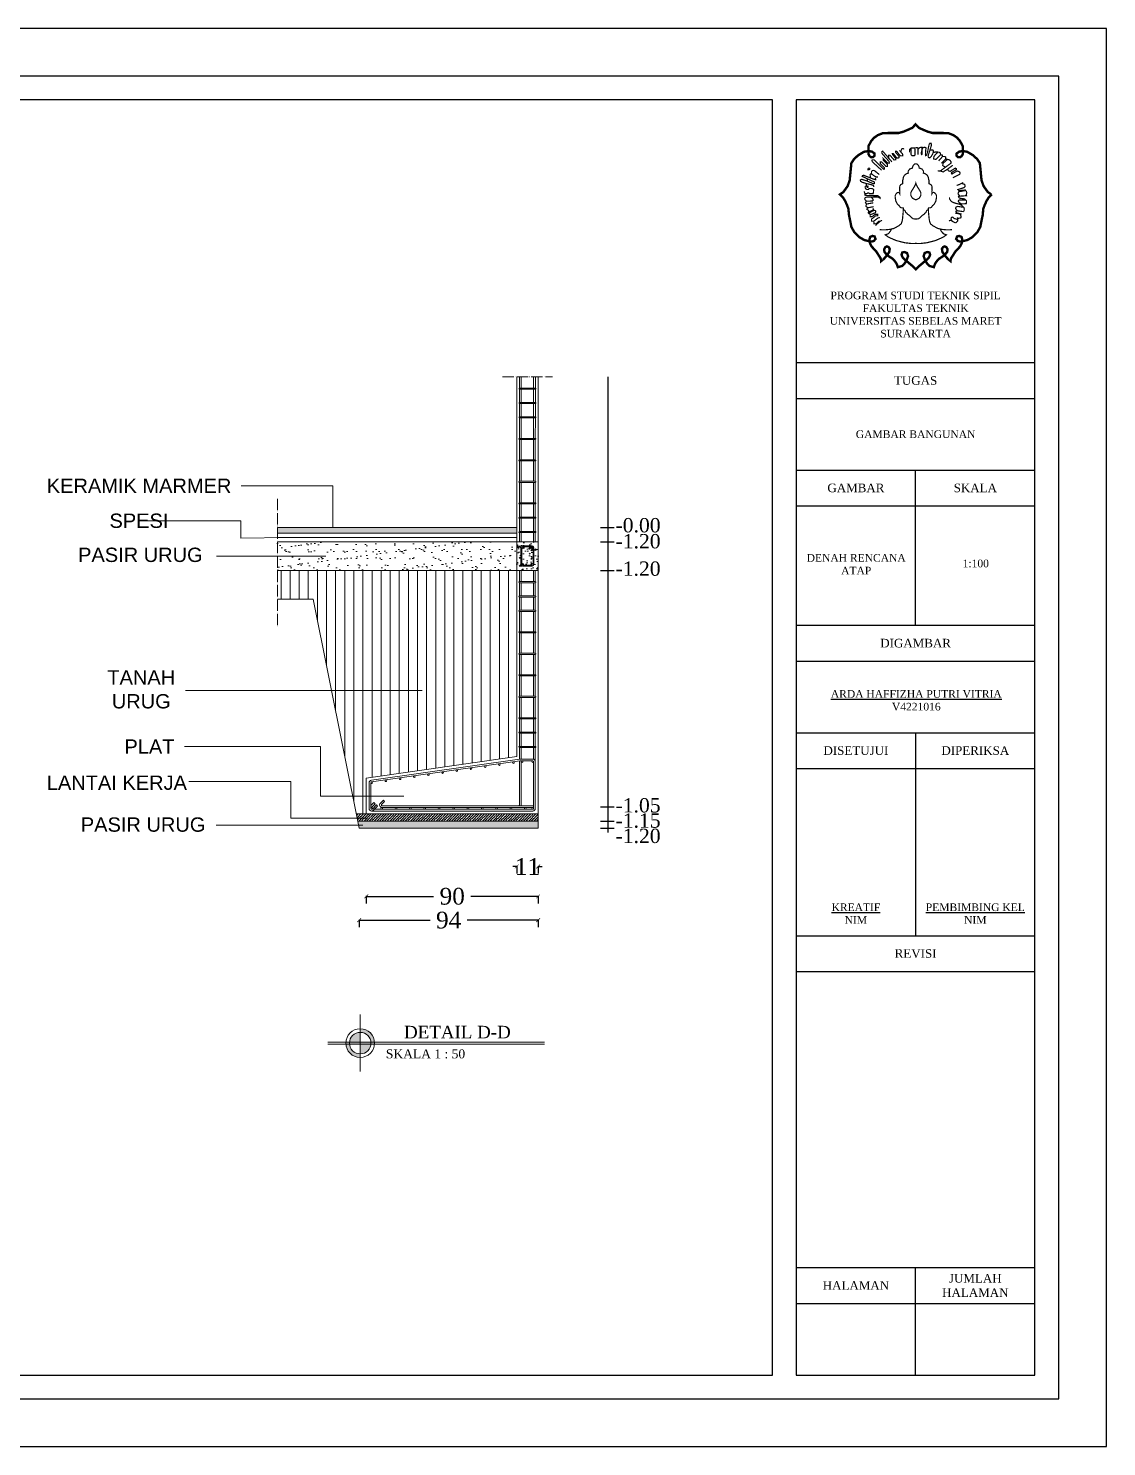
# Model space of a CAD drawing. Header units: millimetres. Extents: x -12161372 to 46643, y -9506984 to 15358.
# Drawn here: x 22619 to 24877, y -5790 to -2820 of the extents above; entities that cross this region are included whole.
import ezdxf

# ---------------------------------------------------------------- set-up
doc = ezdxf.new("R2010")
doc.units = ezdxf.units.MM
doc.linetypes.add('ACAD_ISO04W100', pattern=[30, 24, -3, 0, -3])
for name, color, linetype, lineweight in [('arsiran', 202, 'Continuous', 0), ('dimensi', 50, 'Continuous', 5), ('garis potong', 111, 'ACAD_ISO04W100', 20), ('hatch', 7, 'Continuous', 5), ('kolom', 150, 'Continuous', 13), ('Normalisasi', 7, 'Continuous', 0), ('pondasi', 7, 'Continuous', 13), ('sloof balok', 190, 'Continuous', 18), ('teks', 255, 'Continuous', 5)]:
    doc.layers.add(name, color=color, linetype=linetype, lineweight=lineweight)
doc.layers.add('PDF_Text', color=7, linetype='Continuous')
doc.styles.add('st3', font='arial.ttf', dxfattribs={"height": 10})
doc.styles.get("Standard").update_dxf_attribs({"font": 'arial.ttf'})
doc.styles.add('teks1', font='times.ttf', dxfattribs={"height": 35})
doc.styles.add('teks3', font='times.ttf', dxfattribs={"height": 25})
doc.linetypes.add('BATTING', pattern='A,0.00254,-2.54,[134,ltypeshp.shx,S=2.54,R=0,X=-2.54,Y=0],-5.08,[134,ltypeshp.shx,S=2.54,R=180,X=2.54,Y=0],-2.54', length=10.16254)
doc.dimstyles.new('dimensi1', dxfattribs={"dimtxt": 35, "dimasz": 8, "dimexe": 15, "dimexo": 20, "dimgap": 15, "dimtad": 0, "dimdec": 0, "dimlfac": 0.25, "dimzin": 0, "dimdsep": 46, "dimtxsty": 'teks1', "dimblk": 'ARCHTICK', "dimcen": 0.09, "dimadec": 0, "dimazin": 0, "dimtfac": 1, "dimtdec": 0, "dimtix": 1, "dimtofl": 0, "dimtmove": 0, "dimatfit": 3, "dimldrblk": 'ARCHTICK', "dimfxl": 1, "dimfxlon": 1, "dimtolj": 1, "dimtzin": 0, "dimarcsym": 0})

# ---------------------------------------------------------------- blocks, each defined once
blk = doc.blocks.new('_ArchTick')
at = {"color": 0, "linetype": 'ByBlock', "const_width": 0.15}
blk.add_lwpolyline([(-0.5, -0.5), (0.5, 0.5)], dxfattribs=at)
blk = doc.blocks.new('*D600')
at = {"layer": 'Defpoints', "color": 0, "transparency": 16777216}
for p in [(23641.8, -3954.7), (23686.8, -3954.7), (23641.8, -4574.8)]:
    blk.add_point(p, dxfattribs=at)
at = {"layer": 'PDF_Text', "color": 0, "lineweight": -2, "transparency": 16777216}
for p, q in [((23641.8, -4573.8), (23641.8, -4589.8)), ((23686.8, -4573.8), (23686.8, -4589.8)), ((23641.8, -4574.8), (23633.8, -4574.8)), ((23686.8, -4574.8), (23694.8, -4574.8))]:
    blk.add_line(p, q, dxfattribs=at)
at = {"layer": 'PDF_Text', "color": 0, "lineweight": -2, "transparency": 16777216, "xscale": 8, "yscale": 8, "zscale": 8}
blk.add_blockref('_ArchTick', (23641.8, -4574.8), dxfattribs=at)
at = {"layer": 'PDF_Text', "color": 0, "lineweight": -2, "transparency": 16777216, "xscale": 8, "yscale": 8, "zscale": 8, "rotation": 180}
blk.add_blockref('_ArchTick', (23686.8, -4574.8), dxfattribs=at)
at = {"layer": 'PDF_Text', "color": 0, "transparency": 16777216, "insert": (23664.3, -4574.8), "char_height": 35, "attachment_point": 5, "style": 'teks1'}
blk.add_mtext('\\A1;11', dxfattribs=at)
blk = doc.blocks.new('*D601')
at = {"layer": 'Defpoints', "color": 0, "transparency": 16777216}
for p in [(23326.8, -4464.7), (23686.8, -4464.7), (23326.8, -4637.4)]:
    blk.add_point(p, dxfattribs=at)
at = {"layer": 'PDF_Text', "color": 0, "lineweight": -2, "transparency": 16777216}
for p, q in [((23326.8, -4636.4), (23326.8, -4652.4)), ((23326.8, -4637.4), (23467.9, -4637.4)), ((23686.8, -4637.4), (23545.7, -4637.4)), ((23686.8, -4636.4), (23686.8, -4652.4))]:
    blk.add_line(p, q, dxfattribs=at)
at = {"layer": 'PDF_Text', "color": 0, "lineweight": -2, "transparency": 16777216, "xscale": 8, "yscale": 8, "zscale": 8, "rotation": 180}
blk.add_blockref('_ArchTick', (23326.8, -4637.4), dxfattribs=at)
at = {"layer": 'PDF_Text', "color": 0, "lineweight": -2, "transparency": 16777216, "xscale": 8, "yscale": 8, "zscale": 8}
blk.add_blockref('_ArchTick', (23686.8, -4637.4), dxfattribs=at)
at = {"layer": 'PDF_Text', "color": 0, "transparency": 16777216, "insert": (23506.8, -4637.4), "char_height": 35, "attachment_point": 5, "style": 'teks1'}
blk.add_mtext('\\A1;90', dxfattribs=at)
blk = doc.blocks.new('*D602')
at = {"layer": 'Defpoints', "color": 0, "transparency": 16777216}
for p in [(23311.8, -4494.7), (23686.8, -4494.7), (23311.8, -4687.2)]:
    blk.add_point(p, dxfattribs=at)
at = {"layer": 'PDF_Text', "color": 0, "lineweight": -2, "transparency": 16777216}
for p, q in [((23311.8, -4686.2), (23311.8, -4702.2)), ((23311.8, -4687.2), (23460.4, -4687.2)), ((23686.8, -4687.2), (23538.2, -4687.2)), ((23686.8, -4686.2), (23686.8, -4702.2))]:
    blk.add_line(p, q, dxfattribs=at)
at = {"layer": 'PDF_Text', "color": 0, "lineweight": -2, "transparency": 16777216, "xscale": 8, "yscale": 8, "zscale": 8, "rotation": 180}
blk.add_blockref('_ArchTick', (23311.8, -4687.2), dxfattribs=at)
at = {"layer": 'PDF_Text', "color": 0, "lineweight": -2, "transparency": 16777216, "xscale": 8, "yscale": 8, "zscale": 8}
blk.add_blockref('_ArchTick', (23686.8, -4687.2), dxfattribs=at)
at = {"layer": 'PDF_Text', "color": 0, "transparency": 16777216, "insert": (23499.3, -4687.2), "char_height": 35, "attachment_point": 5, "style": 'teks1'}
blk.add_mtext('\\A1;94', dxfattribs=at)

msp = doc.modelspace()

# ---------------------------------------------------------------- hatches: boundary and pattern name
at = {"layer": 'arsiran'}
h = msp.add_hatch(dxfattribs=at)
h.set_pattern_fill('AR-SAND', color=256, scale=0.6)
h.set_pattern_definition([(37.5, (-3773.639, -4571.493), (-0.960019, 29.364794), [0, -23.1648, 0, -25.908, 0, -24.765]), (7.5, (-3773.64, -4571.493), (26.971397, 43.009506), [0, -12.4968, 0, -20.8788, 0, -8.001]), (327.5, (-3792.384, -4571.493), (47.459542, 0.08623), [0, -7.62, 0, -27.432, 0, -35.814]), (317.5, (-3792.384, -4571.493), (45.81339, 13.37576), [0, -3.81, 0, -17.9832, 0, -20.574])])
h.paths.add_polyline_path([(23140.796, -3894.656), (23140.796, -3954.656), (23641.796, -3954.656), (23641.796, -3894.656)])
h = msp.add_hatch(dxfattribs=at)
h.set_pattern_fill('AR-CONC', color=256, scale=0.135)
h.set_pattern_definition([(50, (4461.118, -14177.44), (24.59493, -2.151777), [2.57175, -28.28925]), (355, (4461.118, -14177.44), (-4.757862, 25.792674), [2.0574, -22.63148]), (100.45144, (4463.168, -14177.618), (19.837068, 23.640897), [2.18565, -24.042183]), (46.1842, (4461.118, -14170.58), (36.59567, -5.675714), [3.857625, -42.433875]), (96.63556, (4464.168, -14171.054), (32.04956, 33.402527), [3.27848, -36.06331]), (351.18415, (4461.12, -14170.58), (32.04956, 33.40253), [3.086096, -33.947064]), (21, (4464.547, -14172.296), (20.467943, -13.805802), [2.57175, -28.28925]), (326, (4464.547, -14172.296), (8.343274, 24.865375), [2.0574, -22.6314]), (71.45144, (4466.253, -14173.446), (28.811217, 11.059574), [2.18565, -24.042142]), (37.5, (4461.118, -14177.439), (0.4169614, 11.4149302), [0, -22.35708, 0, -22.9743, 0, -22.717125]), (7.5, (4461.118, -14177.439), (9.0206544, 13.5243776), [0, -13.09878, 0, -21.84273, 0, -8.658225]), (327.5, (4453.472, -14177.439), (18.3047303, -0.7733804), [0, -8.5725, 0, -26.7462, 0, -35.49015]), (317.5, (4450.043, -14177.439), (19.99744, 3.432576), [0, -11.14425, 0, -17.76222, 0, -25.20315])])
h.paths.add_polyline_path([(23686.796, -3894.656), (23641.796, -3894.656), (23641.796, -3954.656), (23686.796, -3954.656)])
h = msp.add_hatch(dxfattribs=at)
h.set_pattern_fill('ANSI31', color=256, scale=6, angle=45)
h.set_pattern_definition([(90, (2402.867, -419.42), (-19.05, 0), [])])
h.paths.add_polyline_path([(23641.796, -3954.656), (23140.796, -3954.656), (23140.796, -4014.656), (23215.796, -4014.656), (23305.796, -4464.656), (23326.796, -4464.656), (23326.796, -4389.656), (23641.796, -4344.656)])
h = msp.add_hatch(dxfattribs=at)
h.set_pattern_fill('ANSI35', color=256, scale=1.2)
h.set_pattern_definition([(45, (2402.867, -419.4196), (-5.3881537, 5.3881537), []), (45, (2408.2554, -419.4196), (-5.3881537, 5.3881537), [9.525, -1.905, 0, -1.905])])
h.paths.add_polyline_path([(23305.796, -4464.656), (23308.796, -4479.656), (23686.796, -4479.656), (23686.796, -4464.656)])
h = msp.add_hatch(dxfattribs=at)
h.set_pattern_fill('AR-SAND', color=256, scale=0.15)
h.set_pattern_definition([(37.5, (2402.867, -419.4196), (-0.2400047, 7.3411986), [0, -5.7912, 0, -6.477, 0, -6.19125]), (7.5, (2402.867, -419.42), (6.7428492, 10.7523765), [0, -3.1242, 0, -5.2197, 0, -2.00025]), (327.5, (2398.181, -419.4196), (11.8648856, 0.0215578), [0, -1.905, 0, -6.858, 0, -8.9535]), (317.5, (2398.181, -419.42), (11.453347, 3.34394), [0, -0.9525, 0, -4.4958, 0, -5.1435])])
h.paths.add_polyline_path([(23686.796, -4494.656), (23686.796, -4479.656), (23308.796, -4479.656), (23311.796, -4494.656)])
at = {"layer": 'hatch'}
h = msp.add_hatch(color=256, dxfattribs=at)
h.dxf.hatch_style = 1
h.paths.add_polyline_path([(23140.796, -3864.656), (23140.796, -3876.656), (23641.796, -3876.656), (23641.796, -3864.656)])
at = {"layer": 'hatch', "ltscale": 0.8}
h = msp.add_hatch(color=256, dxfattribs=at)
h.dxf.hatch_style = 1
h.paths.add_polyline_path([(23314.116, -4922.197, 0.38998328), (23291.694, -4942.822), (23314.116, -4942.822)])
h.paths.add_polyline_path([(23314.116, -4946.572), (23314.116, -4942.822), (23291.694, -4942.822, 0.02086055), (23291.616, -4944.697, 0.02086055), (23291.694, -4946.572)])
h.paths.add_polyline_path([(23314.116, -4942.822), (23314.116, -4946.572), (23336.538, -4946.572, 0.02086055), (23336.616, -4944.697, 0.02086055), (23336.538, -4942.822)])
h.paths.add_polyline_path([(23314.116, -4946.572), (23314.116, -4967.197, 0.38998328), (23336.538, -4946.572)])
h.paths.add_polyline_path([(23314.116, -4914.697), (23314.116, -4922.197, -0.38998328), (23336.538, -4942.822), (23344.057, -4942.822, 0.39601219)])
h.paths.add_polyline_path([(23344.057, -4946.572, 0.01563646), (23344.116, -4944.697, 0.01563646), (23344.057, -4942.822), (23336.538, -4942.822, -0.02086055), (23336.616, -4944.697, -0.02086055), (23336.538, -4946.572)])
h.paths.add_polyline_path([(23291.694, -4946.572), (23284.175, -4946.572, 0.39601219), (23314.116, -4974.697), (23314.116, -4967.197, -0.38998328)])
h.paths.add_polyline_path([(23284.175, -4942.822, 0.01563646), (23284.116, -4944.697, 0.01563646), (23284.175, -4946.572), (23291.694, -4946.572, -0.02086055), (23291.616, -4944.697, -0.02086055), (23291.694, -4942.822)])

# ---------------------------------------------------------------- linework, layer by layer
for p, q in [((24227.107, -3519.681), (24727.107, -3519.681)), ((23833.116, -4503.422), (23833.116, -3549.307)), ((24227.107, -3594.681), (24727.107, -3594.681)), ((24227.107, -3744.681), (24727.107, -3744.681)), ((24477.107, -4069.681), (24477.107, -3744.681)), ((24227.107, -3819.681), (24727.107, -3819.681)), ((23817.035, -3864.656), (23846.127, -3864.656)), ((23817.035, -3894.656), (23846.127, -3894.656)), ((23817.035, -3954.656), (23846.127, -3954.656)), ((24227.107, -4069.681), (24727.107, -4069.681)), ((24227.107, -4144.681), (24727.107, -4144.681)), ((24227.107, -4294.681), (24727.107, -4294.681)), ((24477.107, -4294.681), (24477.107, -4719.681)), ((24227.107, -4369.681), (24727.107, -4369.681)), ((23817.035, -4449.656), (23846.127, -4449.656)), ((23817.035, -4479.656), (23846.127, -4479.656)), ((23817.035, -4494.656), (23846.127, -4494.656)), ((24227.107, -4719.681), (24727.107, -4719.681)), ((24227.107, -4794.681), (24727.107, -4794.681)), ((24227.107, -5414.681), (24727.107, -5414.681)), ((24477.107, -5639.681), (24477.107, -5414.681)), ((24227.107, -5489.681), (24727.107, -5489.681))]:
    msp.add_line(p, q)
for points in [[(20677.107, -5789.681), (24877.107, -5789.681), (24877.107, -2819.681), (20677.107, -2819.681)], [(20877.107, -5689.681), (24777.107, -5689.681), (24777.107, -2919.681), (20877.107, -2919.681)], [(20927.107, -5639.681), (24177.107, -5639.681), (24177.107, -2969.681), (20927.107, -2969.681)], [(24227.107, -5639.681), (24727.107, -5639.681), (24727.107, -2969.681), (24227.107, -2969.681)]]:
    msp.add_lwpolyline(points, close=True)
at = {"color": 0, "lineweight": -3}
for points, const_width in [([(24636.501, -3167.236), (24630.205, -3173.697), (24625.559, -3181.175), (24621.43, -3190.457), (24618.864, -3197.377), (24617.516, -3211.096), (24614.807, -3223.93), (24612.496, -3235.788), (24606.72, -3245.886), (24595.63, -3257.108), (24585.774, -3262.852), (24577.547, -3264.921), (24570.262, -3266.134), (24565.545, -3264.903), (24561.998, -3260.603), (24563.974, -3255.398), (24568.44, -3254.408), (24573.297, -3256.43), (24574.713, -3261.686), (24573.488, -3270.244), (24569.845, -3276.916), (24564.786, -3282.374), (24560.334, -3287.227), (24557.096, -3292.281), (24554.263, -3296.729), (24551.633, -3300.772), (24550.216, -3305.625), (24550.216, -3307.04), (24544.752, -3302.592), (24540.3, -3297.74), (24537.872, -3294.101), (24533.42, -3288.44), (24532.206, -3281.363), (24534.837, -3277.522), (24538.075, -3276.309), (24541.919, -3278.129), (24543.943, -3282.172), (24543.336, -3288.035), (24540.908, -3290.664), (24537.872, -3293.898), (24534.432, -3296.931), (24527.349, -3301.379), (24522.493, -3306.029), (24518.243, -3311.892), (24516.559, -3315.948), (24515.264, -3319.829), (24506.198, -3317.241), (24501.666, -3312.713), (24499.075, -3308.831), (24496.809, -3304.626), (24493.855, -3296.56), (24495.971, -3290.217), (24501.317, -3287.992), (24505.884, -3288.882), (24507.554, -3293.889), (24505.104, -3299.564), (24499.535, -3304.794), (24493.966, -3309.579), (24488.843, -3313.808), (24483.942, -3317.925), (24477.594, -3324.156), (24471.245, -3317.925), (24466.345, -3313.808), (24461.221, -3309.579), (24455.653, -3304.794), (24450.084, -3299.564), (24447.633, -3293.889), (24449.304, -3288.882), (24453.871, -3287.992), (24459.217, -3290.217), (24461.333, -3296.56), (24458.379, -3304.626), (24456.112, -3308.831), (24453.522, -3312.713), (24448.989, -3317.241), (24439.924, -3319.829), (24438.628, -3315.948), (24436.945, -3311.892), (24432.695, -3306.029), (24427.838, -3301.379), (24420.756, -3296.931), (24417.316, -3293.898), (24414.28, -3290.664), (24411.852, -3288.035), (24411.245, -3282.172), (24413.268, -3278.129), (24417.113, -3276.309), (24420.351, -3277.522), (24422.982, -3281.363), (24421.768, -3288.44), (24417.316, -3294.101), (24414.887, -3297.74), (24410.435, -3302.592), (24404.972, -3307.04), (24404.972, -3305.625), (24403.555, -3300.772), (24400.924, -3296.729), (24398.091, -3292.281), (24394.854, -3287.227), (24390.402, -3282.374), (24385.343, -3276.916), (24381.7, -3270.244), (24380.474, -3261.686), (24381.891, -3256.43), (24386.747, -3254.408), (24391.213, -3255.398), (24393.19, -3260.603), (24389.642, -3264.903), (24384.926, -3266.134), (24377.641, -3264.921), (24369.414, -3262.852), (24359.557, -3257.108), (24348.467, -3245.886), (24342.692, -3235.788), (24340.381, -3223.93), (24337.672, -3211.096), (24336.323, -3197.377), (24333.758, -3190.457), (24329.629, -3181.175), (24324.983, -3173.697), (24318.686, -3167.236), (24325.863, -3162.456), (24334.834, -3149.908), (24339.071, -3137.874), (24342.607, -3101.66), (24348.206, -3093.416), (24356.752, -3085.467), (24369.129, -3078.106), (24378.677, -3076.576), (24385.744, -3077.781), (24391.262, -3081.843), (24391.262, -3086.34), (24388.212, -3089.242), (24384.299, -3089.686), (24380.506, -3086.97), (24378.288, -3082.824), (24378.288, -3079.083), (24378.288, -3066.409), (24383.876, -3056.014), (24389.958, -3048.865), (24397.972, -3043.289), (24407.703, -3039.429), (24419.735, -3038.79), (24432.007, -3038.79), (24441.532, -3038.79), (24451.607, -3036.045), (24462.047, -3031.653), (24470.146, -3027.943), (24477.107, -3020.623), (24484.067, -3027.943), (24492.166, -3031.653), (24502.607, -3036.045), (24512.681, -3038.79), (24522.206, -3038.79), (24534.479, -3038.79), (24546.511, -3039.429), (24556.242, -3043.289), (24564.255, -3048.865), (24570.337, -3056.014), (24575.925, -3066.409), (24575.925, -3079.083), (24575.925, -3082.824), (24573.707, -3086.97), (24569.915, -3089.686), (24566.001, -3089.242), (24562.951, -3086.34), (24562.951, -3081.843), (24568.469, -3077.781), (24575.536, -3076.576), (24585.084, -3078.106), (24597.461, -3085.467), (24606.007, -3093.416), (24611.606, -3101.66), (24615.143, -3137.874), (24619.379, -3149.908), (24628.35, -3162.456), (24635.527, -3167.236)], 5), ([(24405.995, -3116.843), (24386.247, -3098.855), (24385.828, -3095.787), (24386.177, -3094.951), (24390.015, -3094.881), (24410.252, -3114.612), (24411.578, -3114.263), (24411.927, -3111.753), (24403.134, -3103.178), (24402.995, -3099.064), (24405.786, -3099.064), (24414.858, -3108.686), (24418.277, -3108.895), (24417.998, -3104.363), (24409.485, -3096.066), (24409.136, -3092.301), (24418.696, -3101.783), (24422.325, -3101.923), (24421.388, -3098.084), (24408.347, -3083.627), (24406.329, -3080.92), (24406.519, -3077.494), (24408.148, -3076.812), (24427.462, -3099.155)], 2.5), ([(24420.63, -3092.905), (24420.86, -3085.245), (24423.237, -3085.168), (24431.91, -3095.16), (24435.352, -3094.848), (24435.665, -3092.503), (24428.624, -3083.749), (24428.537, -3082.02), (24430.411, -3082.02), (24437.846, -3091.199), (24440.324, -3091.32), (24442.198, -3090.414), (24442.44, -3087.938), (24435.005, -3079), (24435.067, -3077.126), (24437.43, -3077.05), (24444.598, -3086.268), (24447.19, -3086.649), (24450.241, -3086.725), (24449.811, -3082.989), (24443.345, -3075.066)], 2.5), ([(24445.934, -3079.023), (24446.992, -3074.699), (24447.857, -3072.489), (24449.589, -3071.624), (24450.839, -3071.528), (24451.609, -3071.816), (24452.186, -3072.489), (24452.57, -3073.065)], 2.5), ([(24464.191, -3079.143), (24464.761, -3072.692), (24467.419, -3070.416), (24475.585, -3070.226), (24475.965, -3084.646), (24474.256, -3086.353), (24469.508, -3086.353), (24467.609, -3083.887), (24467.609, -3070.411)], 2.5), ([(24475.585, -3070.226), (24480.333, -3069.277), (24480.333, -3069.277), (24481.956, -3070.157), (24482.049, -3083.994)], 2.5), ([(24482.002, -3077.076), (24482.545, -3072.678), (24483.329, -3071.711), (24485.22, -3069.776), (24486.326, -3069.039), (24490.707, -3068.901), (24490.548, -3083.406), (24489.604, -3083.996), (24489.013, -3082.227), (24489.368, -3078.099), (24491.39, -3071.842), (24492.321, -3069.518), (24495.933, -3068.653), (24498.2, -3069.219), (24498.955, -3070.729), (24498.2, -3074.88), (24497.633, -3084.692), (24498.2, -3086.39), (24500.088, -3085.069), (24501.788, -3079.597), (24502.732, -3075.824), (24504.055, -3068.464), (24505.377, -3062.992), (24506.699, -3060.539), (24509.532, -3060.539), (24510.287, -3062.238), (24509.909, -3065.823), (24503.866, -3084.692), (24503.299, -3087.523), (24504.055, -3089.787), (24505.754, -3090.919), (24507.643, -3090.164), (24510.665, -3086.579), (24513.12, -3082.05), (24514.442, -3077.522), (24513.876, -3074.691), (24511.609, -3074.314), (24508.776, -3074.691), (24506.699, -3074.88)], 2.5), ([(24513.38, -3079.972), (24518.106, -3078.623), (24521.819, -3078.623), (24526.207, -3078.96), (24528.907, -3080.647), (24529.244, -3084.356), (24525.532, -3088.403), (24519.456, -3094.136), (24514.731, -3093.124), (24515.743, -3087.391), (24518.781, -3084.019), (24521.819, -3080.647), (24524.181, -3079.972)], 2.5), ([(24529.244, -3084.356), (24533.449, -3085.218), (24533.615, -3087.877), (24525.299, -3097.348)], 2.5), ([(24533.615, -3087.877), (24537.939, -3088.043), (24540.101, -3089.206), (24540.101, -3092.862), (24531.286, -3102.001)], 2.5), ([(24385.332, -3125.086), (24384.7, -3122.138), (24384.739, -3120.43), (24385.126, -3118.956), (24386.251, -3117.753), (24387.996, -3117.132), (24390.051, -3117.248), (24391.47, -3118.152), (24392.648, -3118.8), (24394.006, -3119.965), (24395.641, -3121.539), (24396.9, -3122.405), (24398.002, -3123.272), (24399.497, -3124.532), (24400.52, -3125.398), (24401.149, -3126.028)], 2.5), ([(24540.101, -3092.862), (24543.927, -3094.025), (24547.419, -3094.856), (24549.914, -3096.85), (24551.245, -3099.176), (24551.577, -3101.669), (24539.769, -3110.309), (24528.958, -3118.285), (24523.137, -3118.119)], 2.5), ([(24528.958, -3118.285), (24534.779, -3120.279), (24544.426, -3114.297), (24554.904, -3106.321)], 2.5), ([(24543.927, -3094.025), (24534.446, -3102.333), (24533.948, -3106.986), (24536.11, -3108.315), (24539.769, -3110.309)], 2.5), ([(24544.426, -3114.297), (24545.257, -3117.288), (24547.087, -3118.452), (24549.582, -3119.116), (24559.98, -3112.398), (24562.554, -3113.467), (24562.554, -3113.467), (24562.398, -3115.608), (24551.089, -3122.159)], 2.5), ([(24551.089, -3122.159), (24554.9, -3123.764), (24565.35, -3117.5)], 2.5), ([(24560.125, -3120.632), (24563.702, -3118.489), (24566.697, -3119.251), (24568.485, -3119.889), (24569.613, -3121.061), (24570.289, -3122.728), (24569.297, -3125.297), (24556.353, -3131.689), (24555.621, -3133.061)], 2.5), ([(24379.52, -3145.891), (24374.161, -3144.725), (24370.666, -3143.559), (24365.479, -3142.075), (24361.668, -3139.786), (24361.427, -3137.17), (24364.399, -3135.775), (24376.03, -3139.589), (24379.93, -3141.262), (24384.924, -3143.429), (24389.116, -3145.198)], 2.5), ([(24389.162, -3145.152), (24390.957, -3144.6), (24390.821, -3141.502), (24365.288, -3129.678), (24366.241, -3127.771), (24368.527, -3127.389), (24390.44, -3135.972), (24393.679, -3136.544), (24393.298, -3134.446), (24391.583, -3132.92)], 2.5), ([(24374.416, -3151.071), (24374.416, -3148.129), (24373.681, -3145.629), (24373.094, -3144.158)], 2.5), ([(24375.876, -3141.019), (24376.165, -3139.141), (24376.201, -3137.191), (24376.165, -3134.519)], 2.5), ([(24379.52, -3145.891), (24384.703, -3147.1), (24386.026, -3147.688), (24388.965, -3148.571), (24389.553, -3150.63), (24389.112, -3151.66)], 2.5), ([(24382.626, -3132.889), (24382.533, -3130.62), (24382.07, -3128.444), (24381.793, -3125.851), (24382.626, -3124.554), (24383.875, -3124.184), (24386.789, -3125.989), (24389.889, -3128.12), (24392.11, -3129.555), (24394.154, -3130.898), (24396.375, -3131.084), (24398.503, -3131.037)], 2.5), ([(24554.9, -3123.764), (24551.997, -3125.388)], 2.5), ([(24576.764, -3142.467), (24570.275, -3146.04), (24563.136, -3148.638)], 2.5), ([(24573.519, -3144.254), (24576.877, -3145.553), (24580.075, -3146.513), (24580.714, -3150.674), (24579.115, -3152.915), (24574.318, -3154.515), (24565.621, -3157.24), (24567.853, -3159.404), (24581.039, -3158.23), (24583.113, -3160.597), (24584.392, -3163.797), (24583.432, -3167.478), (24581.833, -3170.039)], 2.5), ([(24369.839, -3161.163), (24369.99, -3164.187), (24371.5, -3165.245), (24372.86, -3165.699), (24374.673, -3165.85), (24376.183, -3165.245), (24376.938, -3164.187), (24377.543, -3164.036), (24379.053, -3164.036), (24379.506, -3164.943), (24380.262, -3166.001), (24388.267, -3165.85), (24388.872, -3162.221), (24389.023, -3159.5), (24389.325, -3157.686), (24388.418, -3156.325), (24386.455, -3155.418), (24384.189, -3154.964), (24381.47, -3154.964), (24379.657, -3155.418), (24378.147, -3157.081), (24376.032, -3157.232), (24373.615, -3156.476), (24372.256, -3155.115), (24371.5, -3153.603), (24371.5, -3152.243), (24371.652, -3150.58), (24373.011, -3149.975), (24375.73, -3149.975), (24377.543, -3150.126), (24377.975, -3151.501)], 2.5), ([(24370.745, -3164.716), (24371.128, -3168.854), (24375.104, -3169.939), (24397.514, -3169.818), (24402.574, -3173.436), (24402.695, -3175.486), (24398.478, -3172.833), (24380.164, -3173.195), (24374.02, -3173.195), (24371.972, -3173.918), (24370.646, -3175.486), (24370.767, -3177.898), (24373.899, -3181.636), (24386.791, -3181.275), (24388.357, -3179.466), (24387.634, -3177.054), (24384.353, -3173.112)], 2.5), ([(24374.416, -3151.071), (24374.788, -3151.747), (24375.975, -3152.422), (24377.199, -3152.422), (24377.975, -3151.501)], 2.5), ([(24583.957, -3186.781), (24568.046, -3187.626), (24562.696, -3186.499), (24557.767, -3184.949), (24553.262, -3182.976), (24550.305, -3180.016), (24548.193, -3176.634), (24548.193, -3173.392)], 2.5), ([(24580.075, -3159.476), (24567.123, -3161.877), (24566.004, -3166.278), (24567.283, -3167.958), (24570.429, -3171.107)], 2.5), ([(24585.031, -3169.879), (24566.004, -3171.479)], 2.5), ([(24566.004, -3171.479), (24568.89, -3175.217), (24580.034, -3176.933), (24583.749, -3181.223), (24583.749, -3181.223), (24583.319, -3186.815)], 2.5), ([(24581.891, -3179.078), (24567.905, -3179.311), (24566.357, -3181.284), (24568.609, -3184.667), (24573.016, -3187.362)], 2.5), ([(24374.494, -3187.487), (24371.947, -3184.959), (24373.899, -3181.636)], 2.5), ([(24376.925, -3195.327), (24372.874, -3192.083), (24374.494, -3187.487), (24388.541, -3185.053)], 2.5), ([(24379.357, -3201.546), (24375.035, -3198.572), (24376.925, -3195.327), (24389.351, -3193.164)], 2.5), ([(24379.357, -3201.546), (24377.875, -3205.807), (24379.073, -3207.27), (24382, -3209.118), (24384.517, -3209.131), (24387.216, -3208.093), (24388.877, -3207.054), (24390.33, -3206.638), (24392.302, -3206.119), (24393.547, -3204.145), (24393.547, -3202.275), (24391.679, -3200.821), (24389.6, -3201.157), (24386.919, -3202.321), (24384.44, -3203.637), (24382.822, -3204.701), (24380.95, -3205.814), (24379.073, -3207.27)], 2.5), ([(24377.875, -3205.807), (24378.679, -3205.184), (24379.484, -3204.56), (24380.418, -3203.989), (24381.352, -3203.418), (24382.442, -3202.742), (24383.531, -3202.067), (24384.829, -3201.444), (24386.126, -3200.821), (24387.475, -3200.301), (24388.825, -3199.782), (24388.795, -3198.78), (24388.731, -3197.683), (24387.118, -3197.36)], 2.5), ([(24401.742, -3241.351), (24413.328, -3241.627), (24421.88, -3240.8), (24430.984, -3238.871), (24441.467, -3233.359), (24446.984, -3228.949), (24448.639, -3224.263), (24449.743, -3218.751), (24450.295, -3212.411), (24451.122, -3204.419), (24451.122, -3198.906), (24451.122, -3195.874)], 2.5), ([(24553.446, -3241.351), (24541.86, -3241.627), (24533.308, -3240.8), (24524.204, -3238.871), (24513.721, -3233.359), (24508.204, -3228.949), (24506.548, -3224.263), (24505.445, -3218.751), (24504.893, -3212.411), (24504.065, -3204.419), (24504.065, -3198.906), (24504.065, -3195.874)], 2.5), ([(24573.678, -3208.766), (24560.202, -3206.749)], 2.5), ([(24577.198, -3193.898), (24572.13, -3193.546), (24564.949, -3192.559), (24561.71, -3194.109), (24560.724, -3196.787), (24563.259, -3200.451), (24564.808, -3201.72)], 2.5), ([(24576.917, -3203.411), (24564.808, -3201.72), (24561.569, -3202.706), (24561.992, -3204.397), (24563.4, -3206.089), (24573.678, -3208.766)], 2.5), ([(24568.539, -3207.427), (24570.863, -3210), (24571.954, -3212.34), (24572.343, -3214.836), (24571.798, -3216.396), (24569.772, -3216.942), (24567.512, -3217.332), (24564.843, -3217.713)], 2.5), ([(24568.046, -3187.626), (24572.974, -3190.022), (24576.072, -3192.559), (24578.325, -3195.237), (24579.029, -3197.633), (24578.747, -3200.169), (24578.325, -3201.861), (24576.917, -3203.411)], 2.5), ([(24389.707, -3223.291), (24384.867, -3223.291), (24384.867, -3219.165), (24393.292, -3212.348), (24397.773, -3212.348), (24397.773, -3209.118), (24392.217, -3209.118), (24385.764, -3214.142), (24382, -3214.142), (24382, -3209.118)], 2.5), ([(24403.33, -3223.291), (24400.462, -3223.291), (24393.83, -3229.212), (24389.886, -3228.853), (24389.707, -3223.291), (24398.669, -3216.474), (24402.254, -3215.756)], 2.5), ([(24393.651, -3233.159), (24394.368, -3231.006), (24403.33, -3223.291), (24406.736, -3221.856)], 2.5), ([(24565.33, -3221.855), (24563.826, -3219.628), (24557.633, -3217.66), (24555.077, -3214.807), (24552.128, -3215.692), (24551.145, -3219.234), (24554.094, -3223.662), (24560.577, -3227.003), (24554.094, -3223.662), (24551.35, -3222.164), (24548.879, -3222.114), (24546.709, -3222.657)], 2.5), ([(24564.551, -3215.226), (24565.33, -3221.855), (24564.941, -3223.649), (24562.992, -3225.521), (24561.824, -3226.691), (24560.577, -3227.003)], 2.5), ([(24426.327, -3239.947), (24424.38, -3244.485), (24422.433, -3246.862), (24419.405, -3249.888), (24415.728, -3251.4), (24413.565, -3252.049), (24419.189, -3256.155), (24425.462, -3259.18), (24431.302, -3261.774), (24436.926, -3264.151), (24443.847, -3265.88), (24449.105, -3267.267), (24454.768, -3268.682), (24460.808, -3269.342), (24467.32, -3270.096), (24473.36, -3270.19), (24477.594, -3269.936), (24481.828, -3270.19), (24487.868, -3270.096), (24494.38, -3269.342), (24500.42, -3268.682), (24506.083, -3267.267), (24511.34, -3265.88), (24518.262, -3264.151), (24523.886, -3261.774), (24529.726, -3259.18), (24535.999, -3256.155), (24541.623, -3252.049), (24539.46, -3251.4), (24535.783, -3249.888), (24532.754, -3246.862), (24530.808, -3244.485), (24528.861, -3239.947)], 2.5)]:
    msp.add_lwpolyline(points, dxfattribs=dict(at, const_width=const_width))
at = {"color": 0, "lineweight": -3, "const_width": 2.5}
for points in [[(24377.401, -3115.706), (24377.243, -3114.116), (24378.196, -3112.685), (24380.419, -3112.367), (24381.309, -3113.16), (24381.384, -3113.985), (24381.054, -3114.593), (24379.884, -3115.334), (24379.059, -3115.633), (24377.878, -3115.865), (24377.401, -3115.706)], [(24477.594, -3218.935), (24477.108, -3218.954), (24474.98, -3218.741), (24472.853, -3218.528), (24471.576, -3218.103), (24470.3, -3217.04), (24468.81, -3216.19), (24467.321, -3214.49), (24464.555, -3211.695), (24460.725, -3209.145), (24459.023, -3207.231), (24456.257, -3204.681), (24455.194, -3201.705), (24451.327, -3198.802), (24451.222, -3195.87), (24449.932, -3195.597), (24448.434, -3195.597), (24447.04, -3195.339), (24444.87, -3194.307), (24442.641, -3190.864), (24440.513, -3188.95), (24438.385, -3186.825), (24437.534, -3184.487), (24436.258, -3182.999), (24435.407, -3180.023), (24435.194, -3178.109), (24434.556, -3175.133), (24434.345, -3171.904), (24434.345, -3169.778), (24435.196, -3167.865), (24436.047, -3166.377), (24437.111, -3165.101), (24438.388, -3164.039), (24440.303, -3163.188), (24442.643, -3163.826), (24443.707, -3165.952), (24443.707, -3164.889), (24443.494, -3163.826), (24443.707, -3161.913), (24443.494, -3160.212), (24443.707, -3158.299), (24443.919, -3154.473), (24443.919, -3151.072), (24444.132, -3149.371), (24444.983, -3148.309), (24445.834, -3147.033), (24447.962, -3145.97), (24450.09, -3144.907), (24449.877, -3142.782), (24449.877, -3140.018), (24450.09, -3137.467), (24450.728, -3136.192), (24450.728, -3134.917), (24451.366, -3133.216), (24451.579, -3131.09), (24452.643, -3129.177), (24453.707, -3127.477), (24456.047, -3125.351), (24458.6, -3123.65), (24461.791, -3122.8), (24461.579, -3121.1), (24461.579, -3118.761), (24463.068, -3116.423), (24464.77, -3114.297), (24467.111, -3113.235), (24470.515, -3112.172), (24470.728, -3110.259), (24472.004, -3106.857), (24474.77, -3103.882), (24477.594, -3103.317), (24480.418, -3103.882), (24483.184, -3106.857), (24484.46, -3110.259), (24484.673, -3112.172), (24488.077, -3113.235), (24490.418, -3114.297), (24492.12, -3116.423), (24493.609, -3118.761), (24493.609, -3121.1), (24493.396, -3122.8), (24496.588, -3123.65), (24499.141, -3125.351), (24501.481, -3127.477), (24502.545, -3129.177), (24503.609, -3131.09), (24503.822, -3133.216), (24504.46, -3134.917), (24504.46, -3136.192), (24505.098, -3137.467), (24505.311, -3140.018), (24505.311, -3142.782), (24505.098, -3144.907), (24507.226, -3145.97), (24509.353, -3147.033), (24510.204, -3148.309), (24511.056, -3149.371), (24511.268, -3151.072), (24511.268, -3154.473), (24511.481, -3158.299), (24511.694, -3160.212), (24511.481, -3161.913), (24511.694, -3163.826), (24511.481, -3164.889), (24511.481, -3165.952), (24512.545, -3163.826), (24514.885, -3163.188), (24516.8, -3164.039), (24518.077, -3165.101), (24519.141, -3166.377), (24519.992, -3167.865), (24520.843, -3169.778), (24520.843, -3171.904), (24520.632, -3175.133), (24519.994, -3178.109), (24519.781, -3180.023), (24518.93, -3182.999), (24517.653, -3184.487), (24516.802, -3186.825), (24514.675, -3188.95), (24512.547, -3190.864), (24510.318, -3194.307), (24508.148, -3195.339), (24506.753, -3195.597), (24505.255, -3195.597), (24503.965, -3195.87), (24503.861, -3198.802), (24499.994, -3201.705), (24498.93, -3204.681), (24496.164, -3207.231), (24494.462, -3209.145), (24490.633, -3211.695), (24487.867, -3214.49), (24486.378, -3216.19), (24484.888, -3217.04), (24483.612, -3218.103), (24482.335, -3218.528), (24480.207, -3218.741), (24478.08, -3218.954)], [(24477.594, -3178.385), (24476.584, -3178.334), (24475.441, -3177.891), (24476.584, -3178.334), (24475.441, -3177.891), (24473.938, -3177.18), (24473.938, -3177.18), (24472.845, -3176.598), (24471.617, -3175.902), (24470.579, -3174.952), (24469.661, -3173.948), (24468.683, -3172.57), (24467.852, -3171.055), (24467.266, -3169.248), (24467.021, -3167.245), (24467.021, -3165.486), (24467.266, -3163.874), (24467.657, -3162.507), (24468.341, -3160.992), (24469.124, -3159.527), (24469.814, -3158.531), (24470.743, -3157.309), (24471.819, -3155.453), (24472.845, -3153.89), (24473.726, -3152.522), (24474.606, -3151.056), (24475.437, -3149.249), (24476.268, -3147.49), (24477.05, -3145.927), (24477.594, -3143.984), (24478.137, -3145.927), (24478.92, -3147.49), (24479.751, -3149.249), (24480.582, -3151.056), (24481.462, -3152.522), (24482.342, -3153.89), (24483.369, -3155.453), (24484.445, -3157.309), (24485.374, -3158.531), (24486.064, -3159.527), (24486.847, -3160.992), (24487.531, -3162.507), (24487.922, -3163.874), (24488.167, -3165.486), (24488.167, -3167.245), (24487.922, -3169.248), (24487.336, -3171.055), (24486.504, -3172.57), (24485.526, -3173.948), (24484.608, -3174.952), (24483.571, -3175.902), (24482.343, -3176.598), (24481.25, -3177.18), (24481.25, -3177.18), (24479.747, -3177.891), (24478.603, -3178.334), (24479.747, -3177.891), (24478.603, -3178.334)]]:
    msp.add_lwpolyline(points, close=True, dxfattribs=at)
at = {"layer": 'arsiran', "linetype": 'BATTING', "ltscale": 0.5}
msp.add_line((23641.796, -3885.656), (23140.796, -3885.656), dxfattribs=at)
at = {"layer": 'dimensi'}
for p, q in [((23064.79, -3777.678), (23256.608, -3777.678)), ((23256.608, -3777.678), (23256.608, -3864.656)), ((22850.827, -3850.933), (23064.431, -3850.933)), ((23064.431, -3850.933), (23064.431, -3886.993)), ((23064.431, -3886.993), (23162.332, -3885.656)), ((23013.442, -3924.781), (23242.071, -3924.781)), ((22948.035, -4206.524), (23443.768, -4206.524)), ((22946.093, -4323.846), (23230.9, -4323.846)), ((23230.9, -4323.846), (23230.9, -4427.527)), ((22955.08, -4396.861), (23168.934, -4396.861)), ((23168.934, -4396.861), (23168.934, -4473.511)), ((23230.9, -4427.527), (23405.321, -4427.527)), ((23168.934, -4473.511), (23327.651, -4473.511)), ((23012.232, -4488.41), (23319.566, -4488.41))]:
    msp.add_line(p, q, dxfattribs=at)
at = {"layer": 'garis potong'}
for p, q in [((23611.848, -3549.307), (23716.848, -3549.307)), ((23140.796, -3804.656), (23140.796, -4074.656))]:
    msp.add_line(p, q, dxfattribs=at)
at = {"layer": 'kolom', "linetype": 'Continuous', "ltscale": 0.45}
for p, q in [((23641.848, -3549.308), (23641.796, -3894.656)), ((23686.796, -3894.656), (23686.848, -3549.308))]:
    msp.add_line(p, q, dxfattribs=at)
at = {"layer": 'kolom'}
for p, q in [((23647.848, -3549.308), (23647.845, -3572.877)), ((23651.448, -3549.308), (23651.445, -3572.877)), ((23677.248, -3549.308), (23677.245, -3572.877)), ((23647.844, -3575.277), (23647.84, -3602.877)), ((23647.848, -3572.877), (23680.848, -3572.877)), ((23647.848, -3575.277), (23680.848, -3575.277)), ((23651.444, -3575.277), (23651.44, -3602.877)), ((23677.244, -3575.277), (23677.24, -3602.877)), ((23647.84, -3605.277), (23647.836, -3632.877)), ((23647.848, -3602.877), (23680.848, -3602.877)), ((23647.848, -3605.277), (23680.848, -3605.277)), ((23651.44, -3605.277), (23651.436, -3632.877)), ((23677.24, -3605.277), (23677.236, -3632.877)), ((23647.835, -3635.277), (23647.829, -3678.226)), ((23647.848, -3632.877), (23680.848, -3632.877)), ((23647.848, -3635.277), (23680.848, -3635.277)), ((23651.435, -3635.277), (23651.429, -3678.226)), ((23677.235, -3635.277), (23677.229, -3678.226)), ((23647.796, -3678.226), (23680.796, -3678.226)), ((23647.796, -3680.626), (23680.796, -3680.626)), ((23647.829, -3680.626), (23647.822, -3723.226)), ((23651.429, -3680.626), (23651.422, -3723.226)), ((23677.229, -3680.626), (23677.222, -3723.226)), ((23647.796, -3723.226), (23680.796, -3723.226)), ((23647.796, -3725.626), (23680.796, -3725.626)), ((23647.822, -3725.626), (23647.815, -3768.226)), ((23651.422, -3725.626), (23651.415, -3768.226)), ((23677.222, -3725.626), (23677.215, -3768.226)), ((23647.796, -3768.226), (23680.796, -3768.226)), ((23647.796, -3770.626), (23680.796, -3770.626)), ((23647.815, -3770.626), (23647.809, -3813.226)), ((23651.415, -3770.626), (23651.409, -3813.226)), ((23677.215, -3770.626), (23677.209, -3813.226)), ((23647.796, -3813.226), (23680.796, -3813.226)), ((23647.796, -3815.626), (23680.796, -3815.626)), ((23647.808, -3815.626), (23647.804, -3843.226)), ((23651.408, -3815.626), (23651.404, -3843.226)), ((23677.208, -3815.626), (23677.204, -3843.226)), ((23647.796, -3843.226), (23680.796, -3843.226)), ((23647.796, -3845.626), (23680.796, -3845.626)), ((23647.804, -3845.626), (23647.8, -3873.226)), ((23651.404, -3845.626), (23651.4, -3873.226)), ((23677.204, -3845.626), (23677.2, -3873.226)), ((23647.796, -3873.226), (23680.796, -3873.226)), ((23647.799, -3875.626), (23647.796, -3894.656)), ((23647.796, -3875.626), (23680.796, -3875.626)), ((23651.399, -3875.626), (23651.396, -3894.656)), ((23677.199, -3875.626), (23677.196, -3894.656))]:
    msp.add_line(p, q, dxfattribs=at)
for points in [[(23680.848, -3549.308), (23680.845, -3572.877)], [(23680.844, -3575.277), (23680.84, -3602.877)], [(23680.84, -3605.277), (23680.836, -3632.877)], [(23680.835, -3635.277), (23680.829, -3678.226)], [(23680.829, -3680.625), (23680.822, -3723.226)], [(23680.822, -3725.625), (23680.815, -3768.226)], [(23680.815, -3770.626), (23680.809, -3813.226)], [(23680.808, -3815.626), (23680.804, -3843.226)], [(23680.804, -3845.626), (23680.8, -3873.226)], [(23680.799, -3875.626), (23680.796, -3894.656)]]:
    msp.add_lwpolyline(points, dxfattribs=at)
for centre, start, end in [((23647.848, -3574.077), 90, 270), ((23680.848, -3574.077), 270, 90), ((23647.848, -3604.077), 90, 270), ((23680.848, -3604.077), 270, 90), ((23647.848, -3634.077), 90, 270), ((23680.848, -3634.077), 270, 90), ((23647.796, -3679.426), 90, 270), ((23680.796, -3679.426), 270, 90), ((23647.796, -3724.426), 90, 270), ((23680.796, -3724.426), 270, 90), ((23647.796, -3769.426), 90, 270), ((23680.796, -3769.426), 270, 90), ((23647.796, -3814.426), 90, 270), ((23680.796, -3814.426), 270, 90), ((23647.796, -3844.426), 90, 270), ((23680.796, -3844.426), 270, 90), ((23647.796, -3874.426), 90, 270), ((23680.796, -3874.426), 270, 90)]:
    msp.add_arc(centre, 1.2, start, end, dxfattribs=at)
at = {"layer": 'Normalisasi', "ltscale": 0.8}
for p, q in [((23314.116, -5004.322), (23314.116, -4885.072)), ((23246.616, -4942.822), (23700.366, -4942.822)), ((23246.616, -4946.572), (23700.366, -4946.572))]:
    msp.add_line(p, q, dxfattribs=at)
for radius in [30, 22.5]:
    msp.add_circle((23314.116, -4944.697), radius, dxfattribs=at)
at = {"layer": 'pondasi'}
for p, q in [((23641.796, -3864.656), (23140.796, -3864.656)), ((23641.796, -3876.656), (23140.796, -3876.656)), ((23641.796, -3894.656), (23140.796, -3894.656)), ((23641.796, -3954.656), (23140.796, -3954.656)), ((23647.796, -3954.656), (23647.796, -3978.226)), ((23647.796, -3978.226), (23680.796, -3978.226)), ((23651.396, -3954.656), (23651.396, -3978.226)), ((23647.796, -3980.626), (23647.796, -4008.226)), ((23647.796, -3980.626), (23680.796, -3980.626)), ((23647.796, -4008.226), (23680.796, -4008.226)), ((23651.396, -3980.626), (23651.396, -4008.226)), ((23647.796, -4010.626), (23647.796, -4038.226)), ((23647.796, -4010.626), (23680.796, -4010.626)), ((23647.796, -4038.226), (23680.796, -4038.226)), ((23651.396, -4010.626), (23651.396, -4038.226)), ((23647.796, -4040.626), (23647.796, -4083.226)), ((23647.796, -4040.626), (23680.796, -4040.626)), ((23651.396, -4040.626), (23651.396, -4083.226)), ((23647.796, -4083.226), (23680.796, -4083.226)), ((23647.796, -4085.626), (23647.796, -4128.226)), ((23647.796, -4085.626), (23680.796, -4085.626)), ((23651.396, -4085.626), (23651.396, -4128.226)), ((23647.796, -4128.226), (23680.796, -4128.226)), ((23647.796, -4130.626), (23647.796, -4173.226)), ((23647.796, -4130.626), (23680.796, -4130.626)), ((23651.396, -4130.626), (23651.396, -4173.226)), ((23647.796, -4173.226), (23680.796, -4173.226)), ((23647.796, -4175.626), (23647.796, -4218.226)), ((23647.796, -4175.626), (23680.796, -4175.626)), ((23651.396, -4175.626), (23651.396, -4218.226)), ((23647.796, -4218.226), (23680.796, -4218.226)), ((23647.796, -4220.626), (23647.796, -4263.226)), ((23647.796, -4220.626), (23680.796, -4220.626)), ((23651.396, -4220.626), (23651.396, -4263.226)), ((23647.796, -4263.226), (23680.796, -4263.226)), ((23647.796, -4265.626), (23647.796, -4293.226)), ((23647.796, -4265.626), (23680.796, -4265.626)), ((23651.396, -4265.626), (23651.396, -4293.226)), ((23647.796, -4293.226), (23680.796, -4293.226)), ((23647.796, -4295.626), (23647.796, -4323.226)), ((23647.796, -4295.626), (23680.796, -4295.626)), ((23651.396, -4295.626), (23651.396, -4323.226)), ((23647.796, -4323.226), (23680.796, -4323.226)), ((23647.796, -4325.626), (23647.796, -4349.874)), ((23647.796, -4325.626), (23680.796, -4325.626)), ((23651.396, -4325.626), (23651.396, -4349.86)), ((23647.796, -4353.497), (23647.796, -4446.056)), ((23651.396, -4353.46), (23651.396, -4446.056)), ((23336.396, -4447.423), (23342.928, -4440.892)), ((23336.988, -4451.922), (23345.473, -4443.437)), ((23339.53, -4454.465), (23348.016, -4445.98)), ((23341.905, -4457.182), (23350.561, -4448.525)), ((23345.473, -4443.437), (23342.928, -4440.892)), ((23348.016, -4445.98), (23350.561, -4448.525)), ((23356.322, -4442.241), (23362.686, -4435.877)), ((23358.867, -4444.787), (23365.231, -4438.423)), ((23365.231, -4438.423), (23362.686, -4435.877)), ((23305.796, -4464.656), (23686.796, -4464.656)), ((23308.796, -4479.656), (23686.796, -4479.656)), ((23311.796, -4494.656), (23686.796, -4494.656))]:
    msp.add_line(p, q, dxfattribs=at)
at = {"layer": 'pondasi', "linetype": 'Continuous', "ltscale": 0.45}
msp.add_lwpolyline([(23641.796, -3954.656), (23641.796, -4344.656), (23326.796, -4389.656), (23326.796, -4464.656), (23686.796, -4464.656), (23686.796, -3954.656)], dxfattribs=at)
at = {"layer": 'pondasi'}
for points in [[(23677.196, -3954.656), (23677.196, -3978.226)], [(23680.796, -3954.656), (23680.796, -3978.226)], [(23677.196, -3980.626), (23677.196, -4008.226)], [(23680.796, -3980.626), (23680.796, -4008.226)], [(23140.796, -4014.656), (23215.796, -4014.656), (23311.796, -4494.656), (23686.796, -4494.656), (23686.796, -4014.656), (23686.796, -4014.656)], [(23677.196, -4010.626), (23677.196, -4038.226)], [(23680.796, -4010.626), (23680.796, -4038.226)], [(23677.196, -4040.626), (23677.196, -4083.226)], [(23680.796, -4040.626), (23680.796, -4083.226)], [(23677.196, -4085.626), (23677.196, -4128.226)], [(23680.796, -4085.626), (23680.796, -4128.226)], [(23677.196, -4130.626), (23677.196, -4173.226)], [(23680.796, -4130.626), (23680.796, -4173.226)], [(23677.196, -4175.626), (23677.196, -4218.226)], [(23680.796, -4175.626), (23680.796, -4218.226)], [(23677.196, -4220.626), (23677.196, -4263.226)], [(23680.796, -4220.626), (23680.796, -4263.226)], [(23677.196, -4265.626), (23677.196, -4293.226)], [(23680.796, -4265.626), (23680.796, -4293.226)], [(23677.196, -4295.626), (23677.196, -4323.226)], [(23680.796, -4295.626), (23680.796, -4323.226)], [(23677.196, -4325.626), (23677.196, -4350.169)], [(23680.796, -4325.626), (23680.796, -4446.056)]]:
    msp.add_lwpolyline(points, dxfattribs=at)
msp.add_lwpolyline([(23648.18, -4349.86), (23675.396, -4349.86, -0.41421356), (23680.796, -4355.26), (23680.796, -4453.256, -0.41421356), (23675.396, -4458.656), (23338.196, -4458.656, -0.41421356), (23332.796, -4453.256), (23332.796, -4399.544, -0.37323778), (23337.433, -4394.198), (23647.417, -4349.914, -0.03548915)], format="xyb", close=True, dxfattribs=at)
for points in [[(23338.196, -4455.056, -0.41421356), (23336.396, -4453.256), (23336.396, -4399.544, -0.37323778), (23337.942, -4397.762), (23648.052, -4353.46), (23675.396, -4353.46, -0.41421356), (23677.196, -4355.26), (23677.196, -4453.256, -0.41421356), (23675.396, -4455.056), (23344.03, -4455.056)], [(23677.196, -4355.26), (23677.196, -4446.056, -0.41421356), (23675.396, -4447.856), (23360.143, -4447.856)], [(23677.196, -4451.148, -0.08516423), (23675.396, -4451.456), (23360.143, -4451.456)]]:
    msp.add_lwpolyline(points, format="xyb", dxfattribs=at)
for centre in [(23575.781, -4365.581), (23605.479, -4361.336), (23634.922, -4357.109), (23653.196, -4355.242), (23675.396, -4355.26), (23367.895, -4395.298), (23397.593, -4391.053), (23427.291, -4386.808), (23456.989, -4382.563), (23486.687, -4378.317), (23516.385, -4374.072), (23546.083, -4369.827), (23338.196, -4399.544), (23338.196, -4453.256), (23359.28, -4453.256), (23389.28, -4453.256), (23419.28, -4453.256), (23449.28, -4453.256), (23479.28, -4453.256), (23509.713, -4453.256), (23539.713, -4453.256), (23569.713, -4453.256), (23599.713, -4453.256), (23629.713, -4453.256), (23659.713, -4453.256), (23675.396, -4453.256)]:
    msp.add_circle(centre, 1.8, dxfattribs=at)
for centre, radius, start, end in [((23647.796, -3979.426), 1.2, 90, 270), ((23680.796, -3979.426), 1.2, 270, 90), ((23647.796, -4009.426), 1.2, 90, 270), ((23680.796, -4009.426), 1.2, 270, 90), ((23647.796, -4039.426), 1.2, 90, 270), ((23680.796, -4039.426), 1.2, 270, 90), ((23647.796, -4084.426), 1.2, 90, 270), ((23680.796, -4084.426), 1.2, 270, 90), ((23647.796, -4129.426), 1.2, 90, 270), ((23680.796, -4129.426), 1.2, 270, 90), ((23647.796, -4174.426), 1.2, 90, 270), ((23680.796, -4174.426), 1.2, 270, 90), ((23647.796, -4219.426), 1.2, 90, 270), ((23680.796, -4219.426), 1.2, 270, 90), ((23647.796, -4264.426), 1.2, 90, 270), ((23680.796, -4264.426), 1.2, 270, 90), ((23647.796, -4294.426), 1.2, 90, 270), ((23680.796, -4294.426), 1.2, 270, 90), ((23647.796, -4324.426), 1.2, 90, 270), ((23680.796, -4324.426), 1.2, 270, 90), ((23338.196, -4453.256), 5.4, 180, 316.63092), ((23360.143, -4446.056), 5.4, 134.919004, 270), ((23360.143, -4446.056), 1.8, 134.859711, 270), ((23645.996, -4446.056), 1.8, 270, 0), ((23645.996, -4446.056), 5.4, 340.528779, 0)]:
    msp.add_arc(centre, radius, start, end, dxfattribs=at)
at = {"layer": 'sloof balok'}
for p, q in [((23671.639, -3904.723), (23667.396, -3908.966)), ((23668.669, -3910.238), (23667.396, -3908.966)), ((23672.911, -3905.996), (23668.669, -3910.238)), ((23675.493, -3908.505), (23671.251, -3912.747)), ((23672.524, -3914.02), (23671.251, -3912.747)), ((23675.996, -3910.547), (23672.524, -3914.02))]:
    msp.add_line(p, q, dxfattribs=at)
msp.add_lwpolyline([(23686.796, -3894.656), (23641.796, -3894.656), (23641.796, -3954.656), (23686.796, -3954.656)], close=True, dxfattribs=at)
msp.add_lwpolyline([(23674.196, -3903.656), (23654.396, -3903.656, 0.41421356), (23650.796, -3907.256), (23650.796, -3942.056, 0.41421356), (23654.396, -3945.656), (23674.196, -3945.656, 0.41421356), (23677.796, -3942.056), (23677.796, -3907.256, 0.41421356)], format="xyb", close=True, dxfattribs=at)
msp.add_lwpolyline([(23670.905, -3905.456), (23654.396, -3905.456, 0.41421356), (23652.596, -3907.256), (23652.596, -3942.056, 0.41421356), (23654.396, -3943.856), (23674.196, -3943.856, 0.41421356), (23675.996, -3942.056), (23675.996, -3907.256, 0.41421356), (23674.196, -3905.456)], format="xyb", dxfattribs=at)
for centre in [(23654.396, -3907.256), (23674.196, -3907.256), (23654.396, -3942.056), (23674.196, -3942.056)]:
    msp.add_circle(centre, 1.8, dxfattribs=at)
msp.add_arc((23674.196, -3907.256), 3.6, 0, 135.274422, dxfattribs=at)

# ---------------------------------------------------------------- texts
at = {"attachment_point": 5}
for s, insert, char_height, width in [('{\\fTimes New Roman|b0|i0|c0|p18;PROGRAM STUDI TEKNIK SIPIL\\PFAKULTAS TEKNIK\\PUNIVERSITAS SEBELAS MARET\\PSURAKARTA}', (24477.107, -3419.03), 16, 500), ('{\\fTimes New Roman|b0|i0|c0|p18;TUGAS}', (24477.107, -3557.181), 18, 500), ('{\\fTimes New Roman|b0|i0|c0|p18;GAMBAR BANGUNAN}', (24477.107, -3669.681), 16, 500), ('{\\fTimes New Roman|b0|i0|c0|p18;GAMBAR}', (24352.107, -3782.181), 18, 250), ('{\\fTimes New Roman|b0|i0|c0|p18;SKALA}', (24602.107, -3782.181), 18, 250), ('{\\fTimes New Roman|b0|i0|c0|p18;DENAH RENCANA ATAP}', (24352.707, -3941.83), 16, 250), ('{\\fTimes New Roman|b0|i0|c0|p18;1:100}', (24603.098, -3940.385), 16, 250), ('{\\fTimes New Roman|b0|i0|c0|p18;DIGAMBAR}', (24477.107, -4107.181), 18, 500), ('{\\fTimes New Roman|b0|i0|c0|p18;\\LARDA HAFFIZHA PUTRI VITRIA\\l\\PV4221016}', (24478.505, -4226.912), 16, 500), ('{\\fTimes New Roman|b0|i0|c0|p18;DISETUJUI}', (24352.107, -4332.181), 18, 250), ('{\\fTimes New Roman|b0|i0|c0|p18;DIPERIKSA}', (24602.107, -4332.181), 18, 250), ('{\\fTimes New Roman|b0|i0|c0|p18;\\LKREATIF\\l\\PNIM}', (24352.107, -4673.466), 16, 250), ('{\\fTimes New Roman|b0|i0|c0|p18;\\LPEMBIMBING KEL\\l\\PNIM}', (24602.107, -4673.466), 16, 250), ('{\\fTimes New Roman|b0|i0|c0|p18;REVISI}', (24477.107, -4757.181), 18, 500), ('{\\fTimes New Roman|b0|i0|c0|p18;JUMLAH\\PHALAMAN}', (24602.107, -5452.181), 18, 250), ('{\\fTimes New Roman|b0|i0|c0|p18;HALAMAN}', (24352.107, -5452.181), 18, 250)]:
    msp.add_mtext(s, dxfattribs=dict(at, insert=insert, char_height=char_height, width=width))
at = {"layer": 'dimensi', "char_height": 30, "attachment_point": 5, "style": 'teks3'}
for s, insert in [('-0.00', (23895.958, -3860.454)), ('-1.20', (23895.958, -3893.926)), ('-1.20', (23895.958, -3951.331)), ('-1.05', (23895.958, -4447.012)), ('-1.15', (23895.958, -4478.869)), ('-1.20', (23895.958, -4510.991))]:
    msp.add_mtext_dynamic_manual_height_columns(s, width=12.85071, gutter_width=11.25, heights=[0], dxfattribs=dict(at, insert=insert))
at = {"layer": 'hatch', "ltscale": 0.8, "attachment_point": 5}
for s, width, insert, char_height, style in [('DETAIL D-D', 322.5, (23517.614, -4921.632), 26.25, 'teks1'), ('SKALA 1 : 50', 191.05436, (23450.895, -4967.386), 18.75, 'teks3')]:
    msp.add_mtext_dynamic_manual_height_columns(s, width=width, gutter_width=93.75, heights=[0], dxfattribs=dict(at, insert=insert, char_height=char_height, style=style))
at = {"layer": 'teks', "char_height": 30, "attachment_point": 5, "style": 'st3'}
for s, width, insert in [('KERAMIK MARMER ', 620.34443, (22851.075, -3777.551)), ('SPESI ', 458.24179, (22850.827, -3850.933)), ('PASIR URUG ', 283.38378, (22853.804, -3922.345)), ('TANAH URUG', 82.72068, (22855.635, -4204)), ('PLAT', 377.77003, (22872.849, -4323.709)), ('LANTAI KERJA', 377.77003, (22804.552, -4399.509)), ('PASIR URUG', 377.77003, (22859.544, -4487.235))]:
    msp.add_mtext_dynamic_manual_height_columns(s, width=width, gutter_width=11.25, heights=[0], dxfattribs=dict(at, insert=insert))

# ---------------------------------------------------------------- dimensions: what is measured, and where the dimension line sits
at = {"layer": 'PDF_Text'}
for base, p1, p2, picture, middle in [((23641.796, -4574.758), (23686.796, -3954.656), (23641.796, -3954.656), '*D600', (23664.296, -4574.758)), ((23326.796, -4637.352), (23686.796, -4464.656), (23326.796, -4464.656), '*D601', (23506.796, -4637.352)), ((23311.796, -4687.242), (23686.796, -4494.656), (23311.796, -4494.656), '*D602', (23499.296, -4687.242))]:
    dim = msp.add_linear_dim(base=base, p1=p1, p2=p2, angle=180, dimstyle='dimensi1', dxfattribs=at)
    dim.commit()
    dim.dimension.update_dxf_attribs({"geometry": picture, "text_midpoint": middle})

doc.saveas('drawing.dxf')
